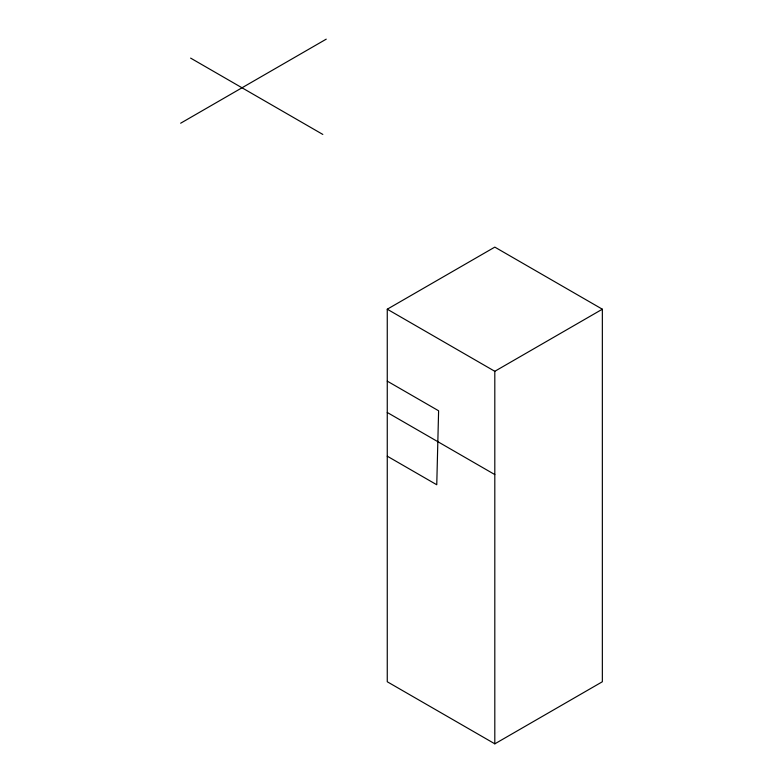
<?xml version="1.0" encoding="UTF-8"?>
<svg xmlns="http://www.w3.org/2000/svg" width="783" height="783" viewBox="0 0 783 783"><rect width="100%" height="100%" fill="white"/><g stroke="black" fill="none" stroke-linecap="round" stroke-linejoin="round"><path stroke-width="1.17" d="M180.648 123.215L326.247 39.15M387.262 309.207L494.807 247.115L602.352 309.207L602.352 681.758L494.807 743.85L494.807 371.299L387.262 309.207L387.262 681.758L494.846 743.83M494.807 371.299L602.352 309.207M190.621 58.108L322.821 134.431M387.262 381.135L438.607 410.781L436.757 484.755L387.262 456.186M387.262 412.484L494.807 474.576"/></g></svg>
